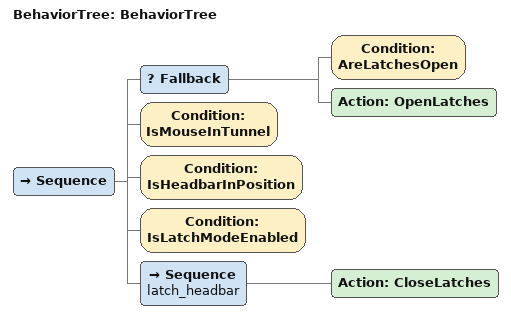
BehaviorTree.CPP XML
<?xml version="1.0"?>
<root main_tree_to_execute="BehaviorTree">
    <BehaviorTree ID="BehaviorTree">
        <Sequence>
            <Fallback>
                <Condition ID="AreLatchesOpen"/>
                <Action ID="OpenLatches"/>
            </Fallback>
            <Condition ID="IsMouseInTunnel"/>
            <Condition ID="IsHeadbarInPosition"/>
            <Condition ID="IsLatchModeEnabled"/>
            <Sequence name="latch_headbar">
                <Action ID="CloseLatches"/>
            </Sequence>
        </Sequence>
    </BehaviorTree>
</root>
